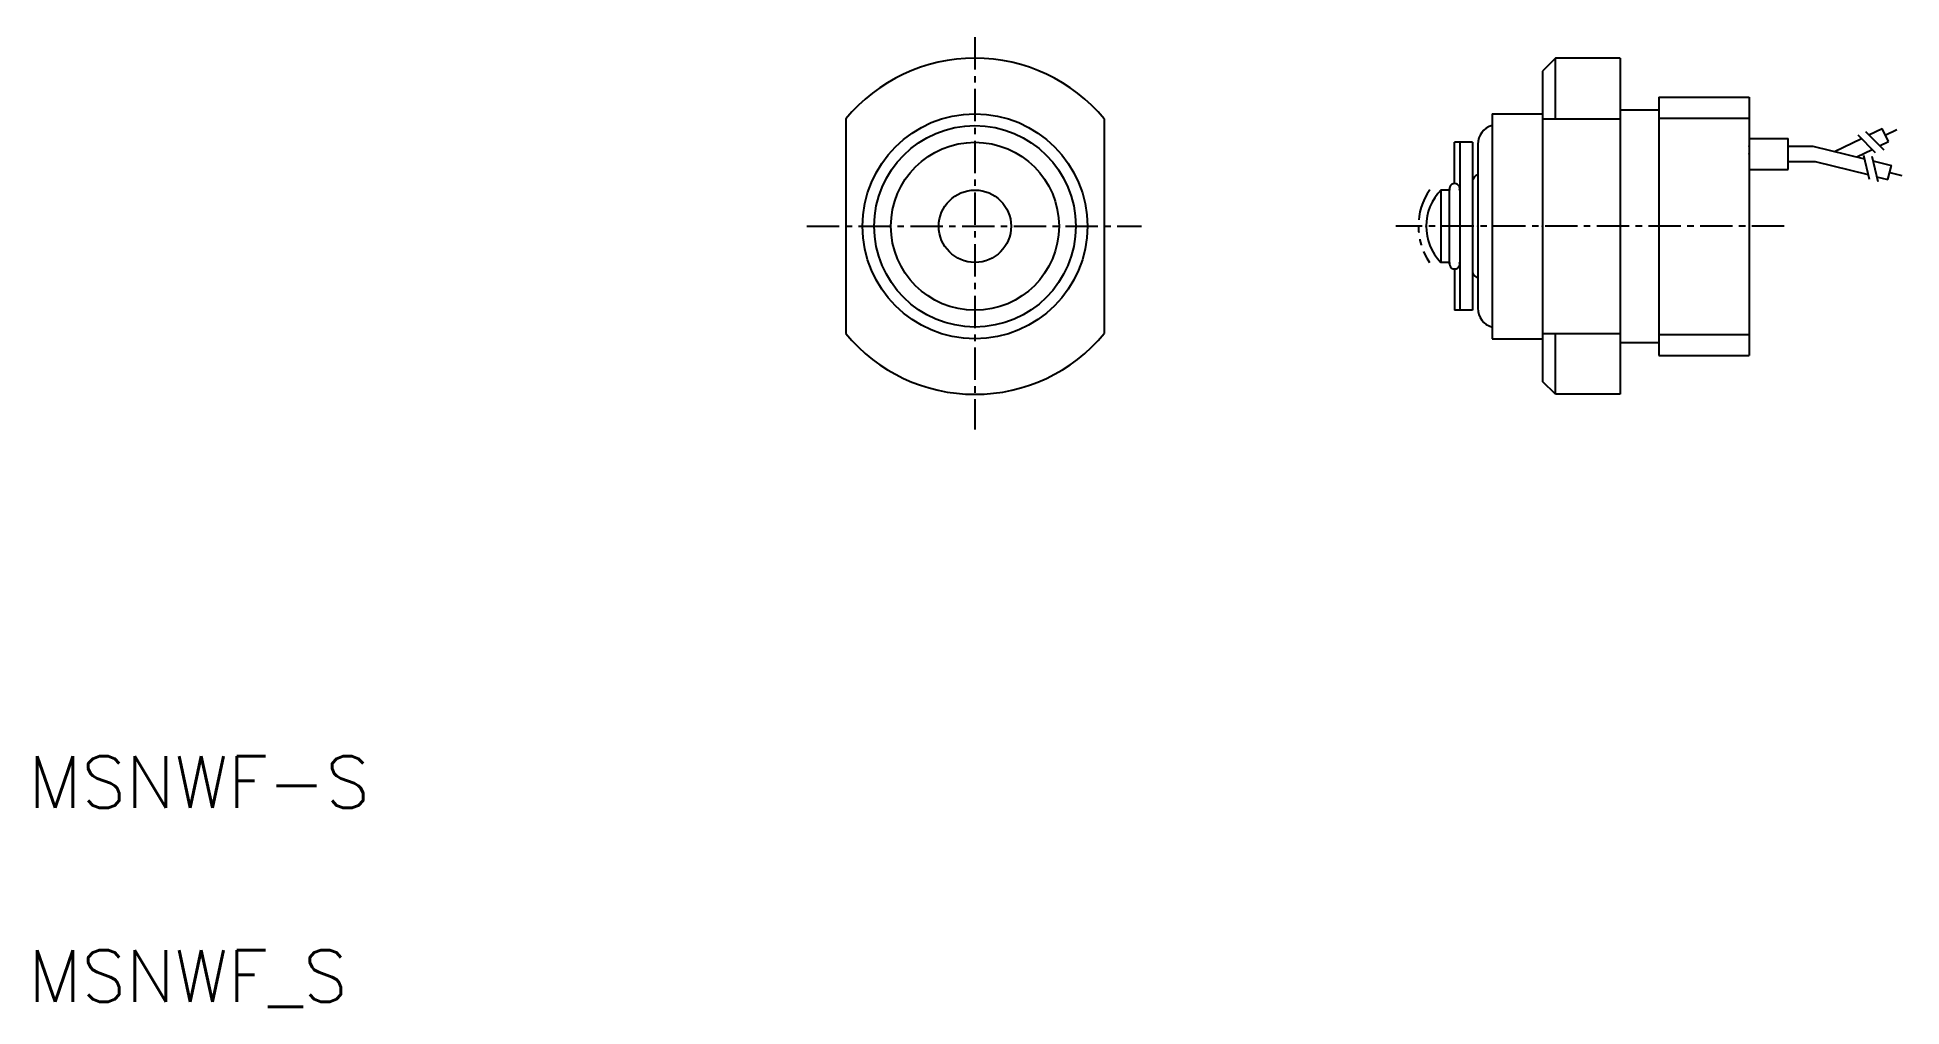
# Model space of a CAD drawing. Extents: x 5.3 to 77.5, y 4.8 to 42.3.
import ezdxf

# ---------------------------------------------------------------- set-up
doc = ezdxf.new("R2010")
doc.units = 0
doc.linetypes.add('CENTER', pattern=[2, 1.25, -0.25, 0.25, -0.25])
doc.linetypes.add('PHANTOM', pattern=[2.5, 1.25, -0.25, 0.25, -0.25, 0.25, -0.25])
doc.layers.get('0').update_dxf_attribs({"linetype": 'CONTINUOUS'})
doc.layers.add('CENTER', color=1, linetype='CENTER')
doc.styles.get("Standard").update_dxf_attribs({"font": 'txt.shx', "bigfont": 'bigfont.shx'})

msp = doc.modelspace()

# ---------------------------------------------------------------- linework, layer by layer
at = {"color": 7, "linetype": 'CONTINUOUS'}
for p, q in [((64.062, 41.5), (63.562, 41)), ((66.562, 41.5), (64.062, 41.5)), ((64.062, 39.153), (64.062, 41.5)), ((66.562, 41.5), (66.562, 28.5)), ((63.562, 41), (63.562, 29)), ((68.062, 40), (68.062, 30)), ((68.062, 40), (71.562, 40)), ((71.562, 40), (71.562, 30)), ((36.612, 39.153), (36.612, 30.847)), ((46.612, 39.153), (46.612, 30.847)), ((61.612, 39.35), (61.612, 30.65)), ((61.612, 39.35), (63.562, 39.35)), ((63.562, 39.153), (66.562, 39.153)), ((66.562, 39.5), (68.062, 39.5)), ((60.862, 38.25), (60.162, 38.25)), ((60.162, 36.65), (60.162, 38.25)), ((60.362, 38.25), (60.362, 31.75)), ((60.862, 38.25), (60.862, 31.75)), ((71.562, 38.4), (73.062, 38.4)), ((73.062, 37.2), (73.062, 38.4)), ((74.861, 37.893), (75.904, 38.398)), ((76.189, 38.536), (76.696, 38.782)), ((76.604, 38.114), (76.94, 38.277)), ((76.94, 38.277), (76.696, 38.782)), ((76.818, 38.529), (77.265, 38.745)), ((61.062, 38.173), (61.062, 31.808)), ((73.062, 38.1), (74.02, 38.1)), ((73.062, 37.5), (74.111, 37.5)), ((74.02, 38.1), (76.012, 37.61)), ((74.111, 37.5), (76.158, 36.997)), ((75.715, 37.683), (76.319, 37.976)), ((76.34, 37.53), (77.06, 37.353)), ((60.872, 36.8), (60.869, 36.793)), ((60.875, 36.806), (60.872, 36.8)), ((60.877, 36.813), (60.875, 36.806)), ((60.88, 36.82), (60.877, 36.813)), ((60.883, 36.826), (60.88, 36.82)), ((60.886, 36.833), (60.883, 36.826)), ((60.889, 36.84), (60.886, 36.833)), ((60.892, 36.846), (60.889, 36.84)), ((60.896, 36.853), (60.892, 36.846)), ((60.899, 36.859), (60.896, 36.853)), ((60.902, 36.865), (60.899, 36.859)), ((60.906, 36.871), (60.902, 36.865)), ((60.909, 36.878), (60.906, 36.871)), ((60.913, 36.884), (60.909, 36.878)), ((60.917, 36.889), (60.913, 36.884)), ((60.921, 36.895), (60.917, 36.889)), ((60.925, 36.901), (60.921, 36.895)), ((60.929, 36.906), (60.925, 36.901)), ((60.933, 36.912), (60.929, 36.906)), ((60.938, 36.917), (60.933, 36.912)), ((60.943, 36.922), (60.938, 36.917)), ((60.946, 36.925), (60.943, 36.922)), ((60.949, 36.928), (60.946, 36.925)), ((60.952, 36.931), (60.949, 36.928)), ((60.955, 36.934), (60.952, 36.931)), ((60.959, 36.937), (60.955, 36.934)), ((60.962, 36.939), (60.959, 36.937)), ((60.965, 36.942), (60.962, 36.939)), ((60.969, 36.945), (60.965, 36.942)), ((60.972, 36.948), (60.969, 36.945)), ((60.976, 36.95), (60.972, 36.948)), ((60.98, 36.953), (60.976, 36.95)), ((60.983, 36.955), (60.98, 36.953)), ((60.987, 36.958), (60.983, 36.955)), ((60.991, 36.96), (60.987, 36.958)), ((60.994, 36.963), (60.991, 36.96)), ((60.998, 36.965), (60.994, 36.963)), ((61.002, 36.968), (60.998, 36.965)), ((61.005, 36.97), (61.002, 36.968)), ((61.009, 36.972), (61.005, 36.97)), ((61.013, 36.975), (61.009, 36.972)), ((61.017, 36.977), (61.013, 36.975)), ((71.562, 37.2), (73.062, 37.2)), ((76.486, 36.916), (76.926, 36.808)), ((76.926, 36.808), (77.06, 37.353)), ((76.993, 37.08), (77.457, 36.966)), ((59.962, 36.4), (59.633, 36.4)), ((59.633, 36.4), (59.633, 33.6)), ((59.962, 33.55), (59.962, 36.45)), ((59.962, 33.6), (59.633, 33.6)), ((60.162, 33.35), (60.162, 31.75)), ((60.872, 33.2), (60.869, 33.207)), ((60.875, 33.194), (60.872, 33.2)), ((60.877, 33.187), (60.875, 33.194)), ((60.88, 33.18), (60.877, 33.187)), ((60.883, 33.174), (60.88, 33.18)), ((60.886, 33.167), (60.883, 33.174)), ((60.889, 33.16), (60.886, 33.167)), ((60.892, 33.154), (60.889, 33.16)), ((60.896, 33.147), (60.892, 33.154)), ((60.899, 33.141), (60.896, 33.147)), ((60.902, 33.135), (60.899, 33.141)), ((60.906, 33.129), (60.902, 33.135)), ((60.909, 33.122), (60.906, 33.129)), ((60.913, 33.116), (60.909, 33.122)), ((60.917, 33.111), (60.913, 33.116)), ((60.921, 33.105), (60.917, 33.111)), ((60.925, 33.099), (60.921, 33.105)), ((60.929, 33.094), (60.925, 33.099)), ((60.933, 33.088), (60.929, 33.094)), ((60.938, 33.083), (60.933, 33.088)), ((60.943, 33.078), (60.938, 33.083)), ((60.946, 33.075), (60.943, 33.078)), ((60.949, 33.072), (60.946, 33.075)), ((60.952, 33.069), (60.949, 33.072)), ((60.955, 33.066), (60.952, 33.069)), ((60.959, 33.063), (60.955, 33.066)), ((60.962, 33.061), (60.959, 33.063)), ((60.965, 33.058), (60.962, 33.061)), ((60.969, 33.055), (60.965, 33.058)), ((60.972, 33.052), (60.969, 33.055)), ((60.976, 33.05), (60.972, 33.052)), ((60.98, 33.047), (60.976, 33.05)), ((60.983, 33.045), (60.98, 33.047)), ((60.987, 33.042), (60.983, 33.045)), ((60.991, 33.04), (60.987, 33.042)), ((60.994, 33.037), (60.991, 33.04)), ((60.998, 33.035), (60.994, 33.037)), ((61.002, 33.032), (60.998, 33.035)), ((61.005, 33.03), (61.002, 33.032)), ((61.009, 33.028), (61.005, 33.03)), ((61.013, 33.025), (61.009, 33.028)), ((61.017, 33.023), (61.013, 33.025)), ((60.862, 31.75), (60.162, 31.75)), ((61.612, 30.65), (63.562, 30.65)), ((63.562, 30.847), (66.562, 30.847)), ((64.062, 28.5), (64.062, 30.847)), ((66.562, 30.5), (68.062, 30.5)), ((68.062, 30), (71.562, 30)), ((64.062, 28.5), (63.562, 29)), ((66.562, 28.5), (64.062, 28.5))]:
    msp.add_line(p, q, dxfattribs=at)
at = {"color": 3, "linetype": 'CONTINUOUS'}
for p, q in [((68.062, 39.188), (71.562, 39.188)), ((75.766, 38.539), (76.435, 37.858)), ((76.055, 38.672), (76.761, 37.955)), ((75.98, 37.745), (76.201, 36.817)), ((76.297, 37.71), (76.53, 36.73)), ((68.062, 30.812), (71.562, 30.812))]:
    msp.add_line(p, q, dxfattribs=at)
at = {"color": 7, "linetype": 'CONTINUOUS'}
for radius in [4.35, 3.898, 3.25, 1.4]:
    msp.add_circle((41.612, 35), radius, dxfattribs=at)
for centre, radius, start, end in [((41.612, 35), 6.5, 39.71514, 140.28486), ((61.802, 38.183), 0.74, 104.89632, 180.74333), ((61.062, 35), 2, 135, 224.427), ((60.162, 36.45), 0.2, 345.96376, 194.03624), ((60.162, 33.55), 0.2, 165.96376, 14.03624), ((61.802, 31.817), 0.74, 179.25667, 255.10368), ((41.612, 35), 6.5, 219.71514, 320.28486)]:
    msp.add_arc(centre, radius, start, end, dxfattribs=at)
at = {"color": 3, "linetype": 'PHANTOM'}
msp.add_arc((61.262, 35), 2.5, 145.5501, 214.0558, dxfattribs=at)
at = {"color": 7, "linetype": 'CONTINUOUS'}
for p in [(71.562, 38.1), (71.562, 37.8), (59.062, 35), (61.062, 35), (63.562, 35)]:
    msp.add_point(p, dxfattribs=at)
at = {"layer": 'CENTER', "color": 1, "linetype": 'CENTER'}
for p, q in [((41.612, 42.311), (41.612, 27.143)), ((35.113, 35), (48.047, 35)), ((72.912, 35), (57.892, 35))]:
    msp.add_line(p, q, dxfattribs=at)

# ---------------------------------------------------------------- texts
at = {"color": 7, "linetype": 'CONTINUOUS'}
for s, p in [('MSNWF-S', (5, 12.5)), ('MSNWF_S', (5, 5))]:
    msp.add_text(s, height=2, dxfattribs=at).set_placement(p)

doc.saveas('drawing.dxf')
